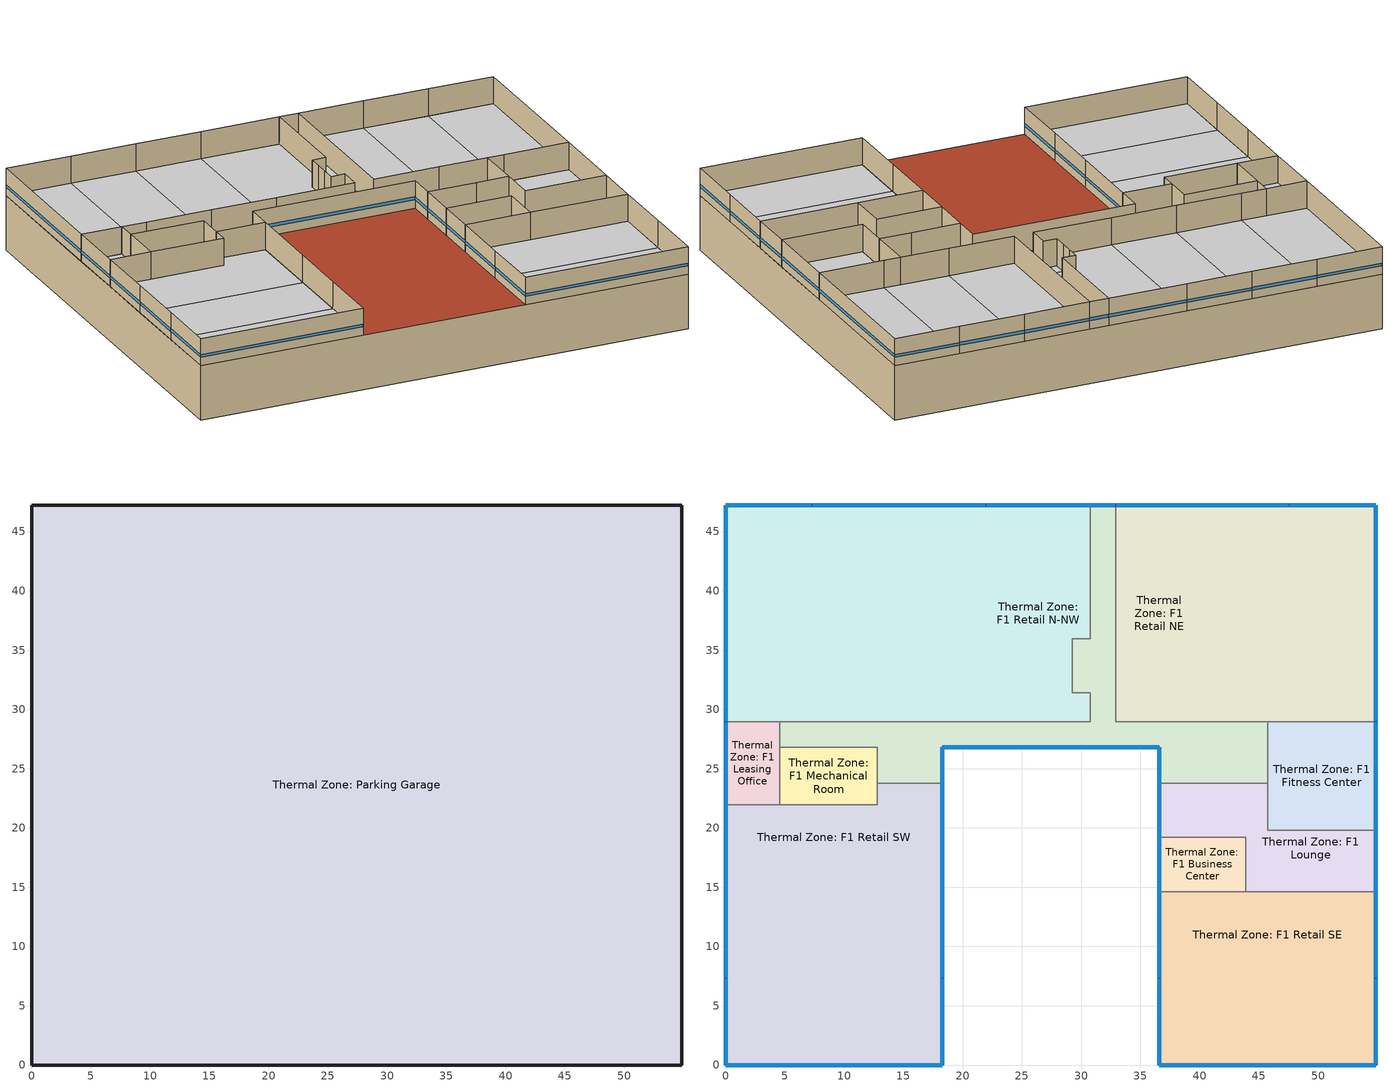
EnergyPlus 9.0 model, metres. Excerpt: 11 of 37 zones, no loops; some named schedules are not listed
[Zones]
Thermal Zone: Parking Garage
 floor ground (Surface 171 SlabOnOrBelowGradeF073): 54.86,47.24 54.86,0 0,0 0,47.24 z-6.1
 wall ground (Surface 172-uw BelowGradeWallC114): 0,0 54.86,0 z-6.1:0
 wall ground (Surface 173-uw BelowGradeWallC114): 0,47.24 0,0 z-6.1:0
 wall ground (Surface 174-uw BelowGradeWallC114): 54.86,47.24 0,47.24 z-6.1:0
 wall ground (Surface 175-uw BelowGradeWallC114): 54.86,0 54.86,47.24 z-6.1:0
 roof outside (Concrete Podium Roof): 36.58,0 36.58,26.82 18.29,26.82 18.29,0 z0
Thermal Zone: F1 Business Center
 floor to Thermal Zone: Parking Garage (OtherFloorU071): 43.89,19.2 43.89,14.63 36.58,14.63 36.58,19.2 z0
 wall outside (NonResConcreteExteriorWall): 36.58,19.2 36.58,14.63 z0:3.05
 wall to Thermal Zone: F1 Lounge (WoodFramedInteriorWallU099): 43.89,19.2 36.58,19.2 z0:3.05
 wall to Thermal Zone: F1 Corridor (WoodFramedInteriorWallU099): 43.89,14.63 43.89,19.2 36.58,19.2 z0:3.05
 wall to Thermal Zone: F1 Retail SE (WoodFramedInteriorWallU099): 36.58,14.63 43.89,14.63 z0:3.05
 window (Nonres Fixed Window): 36.58,19.18 36.58,14.66 z0.94:1.25
Thermal Zone: F1 Corridor
 floor to Thermal Zone: Parking Garage (OtherFloorU071): 30.78,32.92 30.78,31.39 29.26,31.39 29.26,32.92 z0; 30.78,34.44 30.78,32.92 29.26,32.92 29.26,34.44 z0; 30.78,35.97 30.78,34.44 29.26,34.44 29.26,35.97 z0; 32.92,47.24 32.92,28.96 45.72,28.96 45.72,23.77 42.06,23.77 42.06,26.82 4.57,26.82 4.57,28.96 30.78,28.96 30.78,47.24 z0; 18.29,26.82 18.29,23.77 12.8,23.77 12.8,26.82 z0; 42.06,26.82 42.06,23.77 36.58,23.77 36.58,26.82 z0
 wall outside (NonResConcreteExteriorWall): 32.92,47.24 30.78,47.24 / 18.29,23.77 18.29,26.82 36.58,26.82 36.58,23.77 z0:3.05
 wall to Thermal Zone: F1 Retail N-NW (WoodFramedInteriorWallU099): 30.78,47.24 30.78,35.97 29.26,35.97 29.26,34.44 29.26,32.92 29.26,31.39 30.78,31.39 30.78,28.96 21.95,28.96 14.63,28.96 7.32,28.96 4.57,28.96 z0:3.05
 wall to Thermal Zone: F1 Retail SW (WoodFramedInteriorWallU099): 12.8,23.77 18.29,23.77 z0:3.05
 wall to Thermal Zone: F1 Lounge (WoodFramedInteriorWallU099): 36.58,23.77 42.06,23.77 45.72,23.77 z0:3.05
 wall to Thermal Zone: F1 Mechanical Room (WoodFramedInteriorWallU099): 4.57,26.82 12.8,26.82 12.8,23.77 z0:3.05
 wall to Thermal Zone: F1 Leasing Office (WoodFramedInteriorWallU099): 4.57,28.96 4.57,26.82 z0:3.05
 wall to Thermal Zone: F1 Retail NE (WoodFramedInteriorWallU099): 45.72,28.96 40.23,28.96 32.92,28.96 32.92,47.24 z0:3.05
 wall to Thermal Zone: F1 Fitness Center (WoodFramedInteriorWallU099): 45.72,23.77 45.72,28.96 z0:3.05
 window (Nonres Fixed Window): 18.31,26.82 36.55,26.82 / 32.89,47.24 30.81,47.24 / 18.29,23.8 18.29,26.8 / 36.58,26.8 36.58,23.8 z0.94:1.25
Thermal Zone: F1 Fitness Center
 floor to Thermal Zone: Parking Garage (OtherFloorU071): 54.86,28.96 54.86,19.81 45.72,19.81 45.72,28.96 z0
 wall outside (NonResConcreteExteriorWall): 54.86,19.81 54.86,28.96 z0:3.05
 wall to Thermal Zone: F1 Lounge (WoodFramedInteriorWallU099): 45.72,23.77 45.72,19.81 54.86,19.81 z0:3.05
 wall to Thermal Zone: F1 Retail NE (WoodFramedInteriorWallU099): 54.86,28.96 47.55,28.96 45.72,28.96 z0:3.05
 window (Nonres Fixed Window): 54.86,19.84 54.86,28.93 z0.94:1.25
Thermal Zone: F1 Leasing Office
 floor to Thermal Zone: Parking Garage (OtherFloorU071): 4.57,28.96 4.57,21.95 0,21.95 0,28.96 z0
 wall outside (NonResConcreteExteriorWall): 0,28.96 0,21.95 z0:3.05
 wall to Thermal Zone: F1 Mechanical Room (WoodFramedInteriorWallU099): 4.57,21.95 4.57,26.82 z0:3.05
 wall to Thermal Zone: F1 Retail SW (WoodFramedInteriorWallU099): 0,21.95 4.57,21.95 z0:3.05
 wall to Thermal Zone: F1 Retail N-NW (WoodFramedInteriorWallU099): 4.57,28.96 0,28.96 z0:3.05
 window (Nonres Fixed Window): 0,28.93 0,21.97 z0.94:1.25
Thermal Zone: F1 Lounge
 floor to Thermal Zone: Parking Garage (OtherFloorU071): 45.72,23.77 45.72,19.81 54.86,19.81 54.86,14.63 43.89,14.63 43.89,19.2 36.58,19.2 36.58,23.77 42.06,23.77 z0
 wall outside (NonResConcreteExteriorWall): 36.58,23.77 36.58,19.2 / 54.86,14.63 54.86,19.81 z0:3.05
 wall to Thermal Zone: F1 Retail SE (WoodFramedInteriorWallU099): 43.89,14.63 54.86,14.63 z0:3.05
 window (Nonres Fixed Window): 36.58,23.75 36.58,19.23 / 54.86,14.66 54.86,19.79 z0.94:1.25
Thermal Zone: F1 Mechanical Room
 floor to Thermal Zone: Parking Garage (OtherFloorU071): 12.8,26.82 12.8,21.95 4.57,21.95 4.57,26.82 z0
 wall to Thermal Zone: F1 Retail SW (WoodFramedInteriorWallU099): 4.57,21.95 12.8,21.95 12.8,23.77 z0:3.05
Thermal Zone: F1 Retail N-NW
 floor to Thermal Zone: Parking Garage (OtherFloorU071): 7.32,47.24 7.32,28.96 0,28.96 0,47.24 z0; 14.63,47.24 14.63,28.96 7.32,28.96 7.32,47.24 z0; 21.95,47.24 21.95,28.96 14.63,28.96 14.63,47.24 z0; 30.78,47.24 30.78,35.97 29.26,35.97 29.26,31.39 30.78,31.39 30.78,28.96 21.95,28.96 21.95,47.24 z0
 wall outside (NonResConcreteExteriorWall): 30.78,47.24 21.95,47.24 14.63,47.24 7.32,47.24 0,47.24 0,28.96 z0:3.05
 window (Nonres Fixed Window): 0,47.22 0,28.98 / 7.29,47.24 0.03,47.24 / 14.61,47.24 7.34,47.24 / 21.92,47.24 14.66,47.24 / 30.76,47.24 21.97,47.24 z0.94:1.25
Thermal Zone: F1 Retail NE
 floor to Thermal Zone: Parking Garage (OtherFloorU071): 40.23,47.24 40.23,28.96 32.92,28.96 32.92,47.24 z0; 47.55,47.24 47.55,28.96 40.23,28.96 40.23,47.24 z0; 54.86,47.24 54.86,28.96 47.55,28.96 47.55,47.24 z0
 wall outside (NonResConcreteExteriorWall): 54.86,28.96 54.86,47.24 47.55,47.24 40.23,47.24 32.92,47.24 z0:3.05
 window (Nonres Fixed Window): 40.21,47.24 32.94,47.24 / 47.52,47.24 40.26,47.24 / 54.84,47.24 47.57,47.24 / 54.86,28.98 54.86,47.22 z0.94:1.25
Thermal Zone: F1 Retail SE
 floor to Thermal Zone: Parking Garage (OtherFloorU071): 54.86,14.63 54.86,7.32 36.58,7.32 36.58,14.63 z0; 54.86,7.32 54.86,0 36.58,0 36.58,7.32 z0
 wall outside (NonResConcreteExteriorWall): 36.58,14.63 36.58,7.32 36.58,0 54.86,0 54.86,7.32 54.86,14.63 z0:3.05
 window (Nonres Fixed Window): 36.6,0 54.84,0 / 36.58,7.29 36.58,0.03 / 54.86,7.34 54.86,14.61 / 36.58,14.61 36.58,7.34 / 54.86,0.03 54.86,7.29 z0.94:1.25
Thermal Zone: F1 Retail SW
 floor to Thermal Zone: Parking Garage (OtherFloorU071): 18.29,7.32 18.29,0 0,0 0,7.32 z0; 18.29,14.63 18.29,7.32 0,7.32 0,14.63 z0; 18.29,23.77 18.29,14.63 0,14.63 0,21.95 12.8,21.95 12.8,23.77 z0
 wall outside (NonResConcreteExteriorWall): 0,21.95 0,14.63 0,7.32 0,0 18.29,0 18.29,7.32 18.29,14.63 18.29,23.77 z0:3.05
 window (Nonres Fixed Window): 0,14.61 0,7.34 / 18.29,7.34 18.29,14.61 / 0,7.29 0,0.03 / 18.29,14.66 18.29,23.75 / 0,21.92 0,14.66 / 18.29,0.03 18.29,7.29 / 0.03,0 18.26,0 z0.94:1.25
[Building]
Building 1: North Axis {deg}=0; Solar Distribution=FullExterior; Maximum Number of Warmup Days=50
[Site:Location]
CA_OAKLAND-METRO-AP_USA Design_Conditions: Latitude {deg}=37.72; Longitude {deg}=-122.22; Time Zone {hr}=-8; Elevation {m}=25.908
[Site:WaterMainsTemperature]
Calculation Method=Schedule; Temperature Schedule=WaterMainCZ03
[SizingPeriod:DesignDay] Day of Month=21; Dry-Bulb Temperature Range Modifier Type=DefaultMultipliers; Barometric Pressure {Pa}=101013; Rain Indicator=No; Snow Indicator=No; Daylight Saving Time Indicator=No
Name | Month | Day Type | Maximum Dry-Bulb Temperature {C} | Daily Dry-Bulb Temperature Range {deltaC} | Humidity Condition Type | Wetbulb or DewPoint at Maximum Dry-Bulb {C} | Wind Speed {m/s} | Wind Direction {deg} | Solar Model Indicator | ASHRAE Clear Sky Optical Depth for Beam Irradiance (taub) | ASHRAE Clear Sky Optical Depth for Diffuse Irradiance (taud) | Sky Clearness
CA_OAKLAND-METRO-AP Ann Clg .4% Condns DB=>MWB | 9 | SummerDesignDay | 28.6 | 8.9 | Wetbulb | 17.9 | 4.9 | 310 | ASHRAETau | 0.348 | 2.454
CA_OAKLAND-METRO-AP Ann Clg .4% Condns DP=>MDB | 9 | SummerDesignDay | 20.7 | 8.9 | Dewpoint | 17 | 4.9 | 310 | ASHRAETau | 0.348 | 2.454
CA_OAKLAND-METRO-AP Ann Clg .4% Condns WB=>MDB | 9 | SummerDesignDay | 25.6 | 8.9 | Wetbulb | 19.2 | 4.9 | 310 | ASHRAETau | 0.348 | 2.454
CA_OAKLAND-METRO-AP Ann Htg 99.6% Condns DB | 1 | WinterDesignDay | 2.5 | 0 | Wetbulb | 2.5 | 1.7 | 50 | ASHRAEClearSky |  |  | 0
[Material]
Name | Roughness | Thickness {m} | Conductivity {W/m-K} | Density {kg/m3} | Specific Heat {J/kg-K} | Thermal Absorptance | Solar Absorptance | Visible Absorptance
Carpet - 3/4 in. | Smooth | 0.01905 | 0.0455183 | 288.332 | 1381.644 | 0.9 | 0.7 | 0.8
Compliance Insulation R0.20 | Smooth | 0.000810768 | 0.0230188 | 16.0185 | 1130.436 | 0.9 | 0.7 | 0.7
Compliance Insulation R0.50 | Smooth | 0.00202692 | 0.0230188 | 16.0185 | 1130.436 | 0.9 | 0.7 | 0.7
Compliance Insulation R1.00 | Smooth | 0.00405384 | 0.0230188 | 16.0185 | 1130.436 | 0.9 | 0.7 | 0.7
Compliance Insulation R2.15 | Smooth | 0.00871576 | 0.0230188 | 16.0185 | 1130.436 | 0.9 | 0.7 | 0.7
Compliance Insulation R6.00 | Smooth | 0.024323 | 0.0230188 | 16.0185 | 1130.436 | 0.9 | 0.7 | 0.7
Compliance Insulation R8.07 | Smooth | 0.0327144 | 0.0230188 | 16.0185 | 1130.436 | 0.9 | 0.7 | 0.7
Concrete - 140 lb/ft3 - 10 in. | Smooth | 0.254 | 1.9514 | 2239.06 | 921.096 | 0.9 | 0.7 | 0.8
Concrete - 140 lb/ft3 - 10 in. 1 | MediumRough | 0.254 | 1.9514 | 2239.06 | 921.096 | 0.9 | 0.7 | 0.8
Concrete - 140 lb/ft3 - 8 in. | Smooth | 0.2032 | 1.9514 | 2239.06 | 921.096 | 0.9 | 0.7 | 0.7
Gypsum Board - 1/2 in.; Gypsum Board - 1/2 in. 3 | MediumRough | 0.0127 | 0.158656 | 640.739 | 1130.436 | 0.9 | 0.7 | 0.8
Plywood - 5/8 in. | Smooth | 0.016002 | 0.11544 | 480.554 | 1884.06 | 0.9 | 0.7 | 0.7
Stone - 1 in. | MediumRough | 0.0254 | 1.80343 | 2239.06 | 921.096 | 0.85 | 0.92 | 0.85
Stucco - 7/8 in. | MediumRough | 0.022352 | 0.700948 | 1855.1 | 837.36 | 0.9 | 0.7 | 0.8
[Material:NoMass] Roughness=Smooth; Thermal Absorptance=0.9; Solar Absorptance=0.7; Visible Absorptance=0.7
Name | Thermal Resistance {m2-K/W}
WoodFrameWall16inOC R11.25 | 1.26865
WoodFraming16inOC | 0.149694
[WindowMaterial:SimpleGlazingSystem]
Nonres Fixed Window Material: U-Factor {W/m2-K}=2.04417; Solar Heat Gain Coefficient=0.25; Visible Transmittance=0.42
[Construction]
Concrete Podium Roof: Stone - 1 in., Concrete - 140 lb/ft3 - 10 in.
Nonres Fixed Window: Nonres Fixed Window Material
NonResConcreteExteriorWall: Stucco - 7/8 in., Concrete - 140 lb/ft3 - 8 in., Compliance Insulation R8.07, Compliance Insulation R0.20, Compliance Insulation R1.00, WoodFraming16inOC, Gypsum Board - 1/2 in. 3
OtherFloorU071: Concrete - 140 lb/ft3 - 10 in. 1, Compliance Insulation R6.00, Compliance Insulation R2.15, Compliance Insulation R0.50, Plywood - 5/8 in., Carpet - 3/4 in.
WoodFramedInteriorWallU099: Gypsum Board - 1/2 in., WoodFrameWall16inOC R11.25, Gypsum Board - 1/2 in.
[Construction:CfactorUndergroundWall] C-Factor {W/m2-K}=7.66566; Height {m}=6.096
Surface 172-uw BelowGradeWallC114; Surface 173-uw BelowGradeWallC114; Surface 174-uw BelowGradeWallC114; Surface 175-uw BelowGradeWallC114
[Construction:FfactorGroundFloor]
Surface 171 SlabOnOrBelowGradeF073: F-Factor {W/m-K}=1.26344; Area {m2}=2591.99; PerimeterExposed {m}=0
[Zone] Multiplier=1
Name | Part of Total Floor Area
Thermal Zone: F1 Business Center; Thermal Zone: F1 Fitness Center; Thermal Zone: F1 Leasing Office; Thermal Zone: F1 Lounge; Thermal Zone: F1 Mechanical Room; Thermal Zone: Parking Garage
Thermal Zone: F1 Corridor; Thermal Zone: F1 Retail N-NW; Thermal Zone: F1 Retail NE; Thermal Zone: F1 Retail SE; Thermal Zone: F1 Retail SW | Yes
[People] Fraction Radiant=0.3
Name | Zone or ZoneList | Number of People Schedule | Number of People Calculation Method | People per Zone Floor Area {person/m2} | Sensible Heat Fraction | Activity Level Schedule | Number of People
F1 Business Center People | Thermal Zone: F1 Business Center | RetailOccupancy | People/Area | 0.358815 | 0.6125 | F1 Business Center People Activity Level
F1 Corridor People | Thermal Zone: F1 Corridor | RetailOccupancy | People |  | 0.5 | F1 Corridor People Activity Level | 7.425
F1 Elevator Core People | Thermal Zone: F1 Corridor | RetailOccupancy | People |  | 0.5 | F1 Elevator Core People Activity Level | 0.0375
F1 Elevator N People | Thermal Zone: F1 Corridor | RetailOccupancy | People |  | 0.5 | F1 Elevator N People Activity Level | 0.0375
F1 Elevator S People | Thermal Zone: F1 Corridor | RetailOccupancy | People |  | 0.5 | F1 Elevator S People Activity Level | 0.0375
F1 Stairs E People | Thermal Zone: F1 Corridor | RetailOccupancy | People |  | 0.5 | F1 Stairs E People Activity Level | 0.9
F1 Stairs W People | Thermal Zone: F1 Corridor | RetailOccupancy | People |  | 0.5 | F1 Stairs W People Activity Level | 0.9
F1 Fitness Center People | Thermal Zone: F1 Fitness Center | RetailOccupancy | People/Area | 0.107639 | 0.225664 | F1 Fitness Center People Activity Level
F1 Leasing Office People | Thermal Zone: F1 Leasing Office | RetailOccupancy | People/Area | 0.0538196 | 0.555556 | F1 Leasing Office People Activity Level
F1 Lounge People | Thermal Zone: F1 Lounge | RetailOccupancy | People/Area | 0.358815 | 0.5 | F1 Lounge People Activity Level
F1 Mechanical Room People | Thermal Zone: F1 Mechanical Room | RetailOccupancy | People/Area | 0.0161459 | 0.5 | F1 Mechanical Room People Activity Level
F1 Retail N Core People | Thermal Zone: F1 Retail N-NW | RetailOccupancy | People |  | 0.555556 | F1 Retail N Core People Activity Level | 13.8778
F1 Retail NW Inner Core People | Thermal Zone: F1 Retail N-NW | RetailOccupancy | People |  | 0.555556 | F1 Retail NW Inner Core People Activity Level | 12.0024
F1 Retail NW Outer Core People | Thermal Zone: F1 Retail N-NW | RetailOccupancy | People |  | 0.555556 | F1 Retail NW Outer Core People Activity Level | 12.0024
F1 Retail NW Outer People | Thermal Zone: F1 Retail N-NW | RetailOccupancy | People |  | 0.555556 | F1 Retail NW Outer People Activity Level | 12.0024
F1 Retail NE Core People | Thermal Zone: F1 Retail NE | RetailOccupancy | People |  | 0.555556 | F1 Retail NE Core People Activity Level | 12.0024
F1 Retail NE Inner People | Thermal Zone: F1 Retail NE | RetailOccupancy | People |  | 0.555556 | F1 Retail NE Inner People Activity Level | 12.0024
F1 Retail NE Outer People | Thermal Zone: F1 Retail NE | RetailOccupancy | People |  | 0.555556 | F1 Retail NE Outer People Activity Level | 12.0024
F1 Retail SE Bottom People | Thermal Zone: F1 Retail SE | RetailOccupancy | People |  | 0.555556 | F1 Retail SE Bottom People Activity Level | 12.0024
F1 Retail SE Top People | Thermal Zone: F1 Retail SE | RetailOccupancy | People |  | 0.555556 | F1 Retail SE Top People Activity Level | 12.0024
F1 Retail SW Bottom People | Thermal Zone: F1 Retail SW | RetailOccupancy | People |  | 0.555556 | F1 Retail SW Bottom People Activity Level | 12.0024
F1 Retail SW Core People | Thermal Zone: F1 Retail SW | RetailOccupancy | People |  | 0.555556 | F1 Retail SW Core People Activity Level | 12.0024
F1 Retail SW Top People | Thermal Zone: F1 Retail SW | RetailOccupancy | People |  | 0.555556 | F1 Retail SW Top People Activity Level | 12.90258
Parking Garage People | Thermal Zone: Parking Garage | ParkingOccupancy | People/Area | 0.0269098 | 0.555556 | Parking Garage People Activity Level
[Lights] Return Air Fraction=0; Fraction Radiant=0.58; Fraction Replaceable=1
Name | Zone or ZoneList | Schedule | Design Level Calculation Method | Watts per Zone Floor Area {W/m2} | Lighting Level {W}
F1 Business Center Regulated Lights | Thermal Zone: F1 Business Center | RetailLights | Watts/Area | 5.81251
F1 Corridor Regulated Lights | Thermal Zone: F1 Corridor | RetailLights | LightingLevel |  | 594
F1 Elevator Core Regulated Lights; F1 Elevator N Regulated Lights; F1 Elevator S Regulated Lights | Thermal Zone: F1 Corridor | RetailLights | LightingLevel |  | 9
F1 Stairs E Regulated Lights; F1 Stairs W Regulated Lights | Thermal Zone: F1 Corridor | RetailLights | LightingLevel |  | 108
F1 Fitness Center Regulated Lights | Thermal Zone: F1 Fitness Center | RetailLights | Watts/Area | 4.84376
F1 Leasing Office Regulated Lights | Thermal Zone: F1 Leasing Office | RetailLights | Watts/Area | 5.81251
F1 Lounge Regulated Lights | Thermal Zone: F1 Lounge | RetailLights | Watts/Area | 5.32814
F1 Mechanical Room Regulated Lights | Thermal Zone: F1 Mechanical Room | RetailLights | Watts/Area | 3.87501
F1 Retail N Core Regulated Lights | Thermal Zone: F1 Retail N-NW | RetailLights | LightingLevel |  | 1423.575
F1 Retail NW Inner Core Regulated Lights; F1 Retail NW Outer Core Regulated Lights; F1 Retail NW Outer Regulated Lights | Thermal Zone: F1 Retail N-NW | RetailLights | LightingLevel |  | 1231.2
F1 Retail NE Core Regulated Lights; F1 Retail NE Inner Regulated Lights; F1 Retail NE Outer Regulated Lights | Thermal Zone: F1 Retail NE | RetailLights | LightingLevel |  | 1231.2
F1 Retail SE Bottom Regulated Lights; F1 Retail SE Top Regulated Lights | Thermal Zone: F1 Retail SE | RetailLights | LightingLevel |  | 1231.2
F1 Retail SW Bottom Regulated Lights; F1 Retail SW Core Regulated Lights | Thermal Zone: F1 Retail SW | RetailLights | LightingLevel |  | 1231.2
F1 Retail SW Top Regulated Lights | Thermal Zone: F1 Retail SW | RetailLights | LightingLevel |  | 1323.54
Parking Garage Regulated Lights | Thermal Zone: Parking Garage | ParkingLights | Watts/Area | 1.07639
[ElectricEquipment] Schedule=RetailReceptacle; Fraction Latent=0; Fraction Radiant=0.2; Fraction Lost=0
Name | Zone or ZoneList | Design Level Calculation Method | Watts per Zone Floor Area {W/m2} | Design Level {W}
F1 Business Center Recepticle Loads | Thermal Zone: F1 Business Center | Watts/Area | 10.7639
F1 Elevator Core Recepticle Loads; F1 Elevator N Recepticle Loads; F1 Elevator S Recepticle Loads | Thermal Zone: F1 Corridor | EquipmentLevel |  | 75
F1 Fitness Center Recepticle Loads | Thermal Zone: F1 Fitness Center | Watts/Area | 5.38196
F1 Leasing Office Recepticle Loads | Thermal Zone: F1 Leasing Office | Watts/Area | 16.1459
F1 Lounge Recepticle Loads | Thermal Zone: F1 Lounge | Watts/Area | 10.7639
F1 Mechanical Room Recepticle Loads | Thermal Zone: F1 Mechanical Room | Watts/Area | 32.2917
F1 Retail N Core Recepticle Loads | Thermal Zone: F1 Retail N-NW | EquipmentLevel |  | 1665
F1 Retail NW Inner Core Recepticle Loads; F1 Retail NW Outer Core Recepticle Loads; F1 Retail NW Outer Recepticle Loads | Thermal Zone: F1 Retail N-NW | EquipmentLevel |  | 1440
F1 Retail NE Core Recepticle Loads; F1 Retail NE Inner Recepticle Loads; F1 Retail NE Outer Recepticle Loads | Thermal Zone: F1 Retail NE | EquipmentLevel |  | 1440
F1 Retail SE Bottom Recepticle Loads; F1 Retail SE Top Recepticle Loads | Thermal Zone: F1 Retail SE | EquipmentLevel |  | 1440
F1 Retail SW Bottom Recepticle Loads; F1 Retail SW Core Recepticle Loads | Thermal Zone: F1 Retail SW | EquipmentLevel |  | 1440
F1 Retail SW Top Recepticle Loads | Thermal Zone: F1 Retail SW | EquipmentLevel |  | 1548
[ZoneInfiltration:DesignFlowRate] Temperature Term Coefficient=0; Velocity Squared Term Coefficient=0
Name | Zone or ZoneList | Schedule | Design Flow Rate Calculation Method | Flow per Exterior Surface Area {m3/s-m2} | Constant Term Coefficient | Velocity Term Coefficient | Design Flow Rate {m3/s}
F1 Business Center Space Infiltration Design Flow Rate 1 | Thermal Zone: F1 Business Center | RetailInfiltration | Flow/ExteriorWallArea | 0.000227584 | 0 | 0.224052
F1 Corridor Space Infiltration Design Flow Rate 1 | Thermal Zone: F1 Corridor | RetailInfiltration | Flow/Zone |  | 0 | 0.224052 | 0.014166
F1 Elevator Core Space Infiltration Design Flow Rate 1; F1 Elevator N Space Infiltration Design Flow Rate 1; F1 Elevator S Space Infiltration Design Flow Rate 1 | Thermal Zone: F1 Corridor | On | Flow/Zone |  | 0 | 0.224052 | 0
F1 Stairs E Space Infiltration Design Flow Rate 1; F1 Stairs W Space Infiltration Design Flow Rate 1 | Thermal Zone: F1 Corridor | RetailInfiltration | Flow/Zone |  | 0 | 0.224052 | 0.00211432
F1 Fitness Center Space Infiltration Design Flow Rate 1 | Thermal Zone: F1 Fitness Center | RetailInfiltration | Flow/ExteriorWallArea | 0.000227584 | 0 | 0.224052
F1 Leasing Office Space Infiltration Design Flow Rate 1 | Thermal Zone: F1 Leasing Office | RetailInfiltration | Flow/ExteriorWallArea | 0.000227584 | 0 | 0.224052
F1 Lounge Space Infiltration Design Flow Rate 1 | Thermal Zone: F1 Lounge | RetailInfiltration | Flow/ExteriorWallArea | 0.000227584 | 0 | 0.224052
F1 Mechanical Room Space Infiltration Design Flow Rate 1 | Thermal Zone: F1 Mechanical Room | RetailInfiltration | Flow/ExteriorWallArea | 0.000227584 | 0 | 0.224052
F1 Retail N Core Space Infiltration Design Flow Rate 1 | Thermal Zone: F1 Retail N-NW | RetailInfiltration | Flow/Zone |  | 0 | 0.224052 | 0.00613154
F1 Retail NW Inner Core Space Infiltration Design Flow Rate 1; F1 Retail NW Outer Core Space Infiltration Design Flow Rate 1 | Thermal Zone: F1 Retail N-NW | RetailInfiltration | Flow/Zone |  | 0 | 0.224052 | 0.00507438
F1 Retail NW Outer Space Infiltration Design Flow Rate 1 | Thermal Zone: F1 Retail N-NW | RetailInfiltration | Flow/Zone |  | 0 | 0.224052 | 0.0177603
F1 Retail NE Core Space Infiltration Design Flow Rate 1; F1 Retail NE Inner Space Infiltration Design Flow Rate 1 | Thermal Zone: F1 Retail NE | RetailInfiltration | Flow/Zone |  | 0 | 0.224052 | 0.00507438
F1 Retail NE Outer Space Infiltration Design Flow Rate 1 | Thermal Zone: F1 Retail NE | RetailInfiltration | Flow/Zone |  | 0 | 0.224052 | 0.0177603
F1 Retail SE Bottom Space Infiltration Design Flow Rate 1 | Thermal Zone: F1 Retail SE | RetailInfiltration | Flow/Zone |  | 0 | 0.224052 | 0.0228347
F1 Retail SE Top Space Infiltration Design Flow Rate 1 | Thermal Zone: F1 Retail SE | RetailInfiltration | Flow/Zone |  | 0 | 0.224052 | 0.0101488
F1 Retail SW Bottom Space Infiltration Design Flow Rate 1 | Thermal Zone: F1 Retail SW | RetailInfiltration | Flow/Zone |  | 0 | 0.224052 | 0.0228347
F1 Retail SW Core Space Infiltration Design Flow Rate 1 | Thermal Zone: F1 Retail SW | RetailInfiltration | Flow/Zone |  | 0 | 0.224052 | 0.0101488
F1 Retail SW Top Space Infiltration Design Flow Rate 1 | Thermal Zone: F1 Retail SW | RetailInfiltration | Flow/Zone |  | 0 | 0.224052 | 0.0114174
Parking Garage Space Infiltration Design Flow Rate 1 | Thermal Zone: Parking Garage | On | Flow/ExteriorWallArea | 0.000227584 | 0 | 0.224052
Parking Garage Space Infiltration Design Flow Rate 2 | Thermal Zone: Parking Garage | ParkingHVACAvail | Flow/Zone |  | 1 | 0 | 9.8755
[Zone equipment]
Thermal Zone: Parking Garage: Thermal Zone: Parking Garage PropExhFan
[Sizing:Zone]
Thermal Zone: Parking Garage: Zone Cooling Design Supply Air Temperature Input Method=SupplyAirTemperature; Zone Cooling Design Supply Air Temperature {C}=14; Zone Cooling Design Supply Air Temperature Difference {deltaC}=11.11; Zone Heating Design Supply Air Temperature Input Method=SupplyAirTemperature; Zone Heating Design Supply Air Temperature {C}=40; Zone Heating Design Supply Air Temperature Difference {deltaC}=11.11; Zone Cooling Design Supply Air Humidity Ratio {kgWater/kgDryAir}=0.0085; Zone Heating Design Supply Air Humidity Ratio {kgWater/kgDryAir}=0.008; Design Specification Outdoor Air Object=Thermal Zone: Parking Garage Design Specification Outdoor Air; Zone Heating Sizing Factor=1; Zone Cooling Sizing Factor=1; Cooling Design Air Flow Method=DesignDay; Cooling Design Air Flow Rate {m3/s}=0; Cooling Minimum Air Flow per Zone Floor Area {m3/s-m2}=0; Cooling Minimum Air Flow {m3/s}=0; Cooling Minimum Air Flow Fraction=0; Heating Design Air Flow Method=DesignDay; Heating Design Air Flow Rate {m3/s}=0; Heating Maximum Air Flow per Zone Floor Area {m3/s-m2}=0; Heating Maximum Air Flow {m3/s}=0; Heating Maximum Air Flow Fraction=0; Design Specification Zone Air Distribution Object=Thermal Zone: Parking Garage Design Spec Zone Air Dist; Account for Dedicated Outdoor Air System=No
[DesignSpecification:ZoneAirDistribution]
Thermal Zone: Parking Garage Design Spec Zone Air Dist: Zone Air Distribution Effectiveness in Cooling Mode=1; Zone Air Distribution Effectiveness in Heating Mode=1
[DesignSpecification:OutdoorAir]
Thermal Zone: Parking Garage Design Specification Outdoor Air: Outdoor Air Method=Maximum; Outdoor Air Flow per Person {m3/s-person}=0; Outdoor Air Flow per Zone Floor Area {m3/s-m2}=0; Outdoor Air Flow per Zone {m3/s}=0; Outdoor Air Flow Air Changes per Hour {1/hr}=0
[InternalMass] Construction=WoodFramedInteriorWallU099
Name | Zone | Surface Area {m2}
Merged Surface 161 - Surface 161 Reversed; Merged Surface 163 - Surface 163 Reversed; Merged Surface 53 - Surface 53 Reversed; Merged Surface 54 - Surface 54 Reversed | Thermal Zone: F1 Corridor | 4.645152
Merged Surface 41 - Surface 41 Reversed | Thermal Zone: F1 Corridor | 9.290304
Merged Surface 44 - Surface 44 Reversed | Thermal Zone: F1 Corridor | 16.7225
Merged Surface 52 - Surface 52 Reversed | Thermal Zone: F1 Corridor | 4.64515
Merged Surface 107 - Surface 107 Reversed; Merged Surface 118 - Surface 118 Reversed; Merged Surface 127 - Surface 127 Reversed | Thermal Zone: F1 Retail N-NW | 55.7418
Merged Surface 143 - Surface 143 Reversed; Merged Surface 145 - Surface 145 Reversed | Thermal Zone: F1 Retail NE | 55.7418
Merged Surface 8 - Surface 8 Reversed | Thermal Zone: F1 Retail SE | 55.7418
Merged Surface 16 - Surface 16 Reversed; Merged Surface 3 - Surface 3 Reversed | Thermal Zone: F1 Retail SW | 55.7418
[Daylighting:Controls] Lighting Control Type=Continuous; Minimum Input Power Fraction for Continuous or ContinuousOff Dimming Control=0.2; Minimum Light Output Fraction for Continuous or ContinuousOff Dimming Control=0.2; Glare Calculation Azimuth Angle of View Direction Clockwise from Zone y-Axis {deg}=0
Name | Zone | Glare Calculation Daylighting Reference Point | Daylighting Reference Point Name 1 | Fraction of Zone Controlled by Reference Point 1 | Illuminance Setpoint at Reference Point 1 {lux} | Daylighting Reference Point Name 2 | Fraction of Zone Controlled by Reference Point 2 | Illuminance Setpoint at Reference Point 2 {lux}
Thermal Zone: F1 Corridor DaylightingControls | Thermal Zone: F1 Corridor | Daylighting Control 1 | Daylighting Control 1 | 0.138527 | 112.5 | Daylighting Control 2 | 0.106654 | 150
Thermal Zone: F1 Retail N-NW DaylightingControls | Thermal Zone: F1 Retail N-NW | Daylighting Control 3 | Daylighting Control 3 | 0.054524 | 825 | Daylighting Control 4 | 0.0490625 | 1100
Thermal Zone: F1 Retail NE DaylightingControls | Thermal Zone: F1 Retail NE | Daylighting Control 5 | Daylighting Control 5 | 0.0755385 | 825 | Daylighting Control 6 | 0.067972 | 1100
Thermal Zone: F1 Retail SE DaylightingControls | Thermal Zone: F1 Retail SE | Daylighting Control 7 | Daylighting Control 7 | 0.209602 | 825 | Daylighting Control 8 | 0.187596 | 1100
Thermal Zone: F1 Retail SW DaylightingControls | Thermal Zone: F1 Retail SW | Daylighting Control 9 | Daylighting Control 9 | 0.186123 | 825 | Daylighting Control 10 | 0.172037 | 1100
[Schedule:Year]
RetailLights: RetailLightsWk, 1, 1, 12, 31
On: OnWk, 1, 1, 12, 31
ParkingLights: ParkingLightsWk, 1, 1, 12, 31
ParkingHVACAvail: ParkingHVACAvailWk, 1, 1, 12, 31
ParkingOccupancy: ParkingOccupancyWk, 1, 1, 12, 31
RetailInfiltration: RetailInfiltrationWk, 1, 1, 12, 31
RetailOccupancy: RetailOccupancyWk, 1, 1, 12, 31
RetailReceptacle: RetailReceptacleWk, 1, 1, 12, 31
WaterMainCZ03: WaterMainCZ03JanWk, 1, 1, 1, 31, WaterMainCZ03FebWk, 2, 1, 2, 28, WaterMainCZ03MarWk, 3, 1, 3, 31, WaterMainCZ03AprWk, 4, 1, 4, 30, WaterMainCZ03MayWk, 5, 1, 5, 31, WaterMainCZ03JunWk, 6, 1, 6, 30, WaterMainCZ03JulWk, 7, 1, 7, 31, WaterMainCZ03AugWk, 8, 1, 8, 31, WaterMainCZ03SepWk, 9, 1, 9, 30, WaterMainCZ03OctWk, 10, 1, 10, 31, WaterMainCZ03NovWk, 11, 1, 11, 30, WaterMainCZ03DecWk, 12, 1, 12, 31
F1 Business Center People Activity Level: F1 Business Center People Activity Level Week Rule - Jan1-Dec31, 1, 1, 12, 31
F1 Corridor People Activity Level: F1 Corridor People Activity Level Week Rule - Jan1-Dec31, 1, 1, 12, 31
F1 Elevator Core People Activity Level: F1 Elevator Core People Activity Level Week Rule - Jan1-Dec31, 1, 1, 12, 31
F1 Elevator N People Activity Level: F1 Elevator N People Activity Level Week Rule - Jan1-Dec31, 1, 1, 12, 31
F1 Elevator S People Activity Level: F1 Elevator S People Activity Level Week Rule - Jan1-Dec31, 1, 1, 12, 31
F1 Fitness Center People Activity Level: F1 Fitness Center People Activity Level Week Rule - Jan1-Dec31, 1, 1, 12, 31
F1 Leasing Office People Activity Level: F1 Leasing Office People Activity Level Week Rule - Jan1-Dec31, 1, 1, 12, 31
F1 Lounge People Activity Level: F1 Lounge People Activity Level Week Rule - Jan1-Dec31, 1, 1, 12, 31
F1 Mechanical Room People Activity Level: F1 Mechanical Room People Activity Level Week Rule - Jan1-Dec31, 1, 1, 12, 31
F1 Retail N Core People Activity Level: F1 Retail N Core People Activity Level Week Rule - Jan1-Dec31, 1, 1, 12, 31
F1 Retail NE Core People Activity Level: F1 Retail NE Core People Activity Level Week Rule - Jan1-Dec31, 1, 1, 12, 31
F1 Retail NE Inner People Activity Level: F1 Retail NE Inner People Activity Level Week Rule - Jan1-Dec31, 1, 1, 12, 31
F1 Retail NE Outer People Activity Level: F1 Retail NE Outer People Activity Level Week Rule - Jan1-Dec31, 1, 1, 12, 31
F1 Retail NW Inner Core People Activity Level: F1 Retail NW Inner Core People Activity Level Week Rule - Jan1-Dec31, 1, 1, 12, 31
F1 Retail NW Outer Core People Activity Level: F1 Retail NW Outer Core People Activity Level Week Rule - Jan1-Dec31, 1, 1, 12, 31
F1 Retail NW Outer People Activity Level: F1 Retail NW Outer People Activity Level Week Rule - Jan1-Dec31, 1, 1, 12, 31
F1 Retail SE Bottom People Activity Level: F1 Retail SE Bottom People Activity Level Week Rule - Jan1-Dec31, 1, 1, 12, 31
F1 Retail SE Top People Activity Level: F1 Retail SE Top People Activity Level Week Rule - Jan1-Dec31, 1, 1, 12, 31
F1 Retail SW Bottom People Activity Level: F1 Retail SW Bottom People Activity Level Week Rule - Jan1-Dec31, 1, 1, 12, 31
F1 Retail SW Core People Activity Level: F1 Retail SW Core People Activity Level Week Rule - Jan1-Dec31, 1, 1, 12, 31
F1 Retail SW Top People Activity Level: F1 Retail SW Top People Activity Level Week Rule - Jan1-Dec31, 1, 1, 12, 31
F1 Stairs E People Activity Level: F1 Stairs E People Activity Level Week Rule - Jan1-Dec31, 1, 1, 12, 31
F1 Stairs W People Activity Level: F1 Stairs W People Activity Level Week Rule - Jan1-Dec31, 1, 1, 12, 31
Parking Garage People Activity Level: Parking Garage People Activity Level Week Rule - Jan1-Dec31, 1, 1, 12, 31
[Schedule:Week:Daily]
RetailOccupancyWk: RetailOccupancySun, RetailOccupancyWD, RetailOccupancyWD, RetailOccupancyWD, RetailOccupancyWD, RetailOccupancyWD, RetailOccupancySat, RetailOccupancySun, OnDay, OffDay, RetailOccupancySun, RetailOccupancySun
WaterMainCZ03AprWk: WaterMainCZ03Apr, WaterMainCZ03Apr, WaterMainCZ03Apr, WaterMainCZ03Apr, WaterMainCZ03Apr, WaterMainCZ03Apr, WaterMainCZ03Apr, WaterMainCZ03Apr, WaterMainCZ03Apr, WaterMainCZ03Apr, WaterMainCZ03Apr, WaterMainCZ03Apr
WaterMainCZ03AugWk: WaterMainCZ03Aug, WaterMainCZ03Aug, WaterMainCZ03Aug, WaterMainCZ03Aug, WaterMainCZ03Aug, WaterMainCZ03Aug, WaterMainCZ03Aug, WaterMainCZ03Aug, WaterMainCZ03Aug, WaterMainCZ03Aug, WaterMainCZ03Aug, WaterMainCZ03Aug
WaterMainCZ03DecWk: WaterMainCZ03Dec, WaterMainCZ03Dec, WaterMainCZ03Dec, WaterMainCZ03Dec, WaterMainCZ03Dec, WaterMainCZ03Dec, WaterMainCZ03Dec, WaterMainCZ03Dec, WaterMainCZ03Dec, WaterMainCZ03Dec, WaterMainCZ03Dec, WaterMainCZ03Dec
WaterMainCZ03FebWk: WaterMainCZ03Feb, WaterMainCZ03Feb, WaterMainCZ03Feb, WaterMainCZ03Feb, WaterMainCZ03Feb, WaterMainCZ03Feb, WaterMainCZ03Feb, WaterMainCZ03Feb, WaterMainCZ03Feb, WaterMainCZ03Feb, WaterMainCZ03Feb, WaterMainCZ03Feb
WaterMainCZ03JanWk: WaterMainCZ03Jan, WaterMainCZ03Jan, WaterMainCZ03Jan, WaterMainCZ03Jan, WaterMainCZ03Jan, WaterMainCZ03Jan, WaterMainCZ03Jan, WaterMainCZ03Jan, WaterMainCZ03Jan, WaterMainCZ03Jan, WaterMainCZ03Jan, WaterMainCZ03Jan
WaterMainCZ03JulWk: WaterMainCZ03Jul, WaterMainCZ03Jul, WaterMainCZ03Jul, WaterMainCZ03Jul, WaterMainCZ03Jul, WaterMainCZ03Jul, WaterMainCZ03Jul, WaterMainCZ03Jul, WaterMainCZ03Jul, WaterMainCZ03Jul, WaterMainCZ03Jul, WaterMainCZ03Jul
WaterMainCZ03JunWk: WaterMainCZ03Jun, WaterMainCZ03Jun, WaterMainCZ03Jun, WaterMainCZ03Jun, WaterMainCZ03Jun, WaterMainCZ03Jun, WaterMainCZ03Jun, WaterMainCZ03Jun, WaterMainCZ03Jun, WaterMainCZ03Jun, WaterMainCZ03Jun, WaterMainCZ03Jun
WaterMainCZ03MarWk: WaterMainCZ03Mar, WaterMainCZ03Mar, WaterMainCZ03Mar, WaterMainCZ03Mar, WaterMainCZ03Mar, WaterMainCZ03Mar, WaterMainCZ03Mar, WaterMainCZ03Mar, WaterMainCZ03Mar, WaterMainCZ03Mar, WaterMainCZ03Mar, WaterMainCZ03Mar
WaterMainCZ03MayWk: WaterMainCZ03May, WaterMainCZ03May, WaterMainCZ03May, WaterMainCZ03May, WaterMainCZ03May, WaterMainCZ03May, WaterMainCZ03May, WaterMainCZ03May, WaterMainCZ03May, WaterMainCZ03May, WaterMainCZ03May, WaterMainCZ03May
WaterMainCZ03NovWk: WaterMainCZ03Nov, WaterMainCZ03Nov, WaterMainCZ03Nov, WaterMainCZ03Nov, WaterMainCZ03Nov, WaterMainCZ03Nov, WaterMainCZ03Nov, WaterMainCZ03Nov, WaterMainCZ03Nov, WaterMainCZ03Nov, WaterMainCZ03Nov, WaterMainCZ03Nov
WaterMainCZ03OctWk: WaterMainCZ03Oct, WaterMainCZ03Oct, WaterMainCZ03Oct, WaterMainCZ03Oct, WaterMainCZ03Oct, WaterMainCZ03Oct, WaterMainCZ03Oct, WaterMainCZ03Oct, WaterMainCZ03Oct, WaterMainCZ03Oct, WaterMainCZ03Oct, WaterMainCZ03Oct
WaterMainCZ03SepWk: WaterMainCZ03Sep, WaterMainCZ03Sep, WaterMainCZ03Sep, WaterMainCZ03Sep, WaterMainCZ03Sep, WaterMainCZ03Sep, WaterMainCZ03Sep, WaterMainCZ03Sep, WaterMainCZ03Sep, WaterMainCZ03Sep, WaterMainCZ03Sep, WaterMainCZ03Sep
F1 Business Center People Activity Level Week Rule - Jan1-Dec31: {4f689d01-14b4-42a2-bd4b-e4d56f7cf581}, {4f689d01-14b4-42a2-bd4b-e4d56f7cf581}, {4f689d01-14b4-42a2-bd4b-e4d56f7cf581}, {4f689d01-14b4-42a2-bd4b-e4d56f7cf581}, {4f689d01-14b4-42a2-bd4b-e4d56f7cf581}, {4f689d01-14b4-42a2-bd4b-e4d56f7cf581}, {4f689d01-14b4-42a2-bd4b-e4d56f7cf581}, {4f689d01-14b4-42a2-bd4b-e4d56f7cf581}, {4f689d01-14b4-42a2-bd4b-e4d56f7cf581}, {4f689d01-14b4-42a2-bd4b-e4d56f7cf581}, {4f689d01-14b4-42a2-bd4b-e4d56f7cf581}, {4f689d01-14b4-42a2-bd4b-e4d56f7cf581}
F1 Corridor People Activity Level Week Rule - Jan1-Dec31: {80a88ae8-e9c8-41ea-9b8b-1d8e805f1684}, {80a88ae8-e9c8-41ea-9b8b-1d8e805f1684}, {80a88ae8-e9c8-41ea-9b8b-1d8e805f1684}, {80a88ae8-e9c8-41ea-9b8b-1d8e805f1684}, {80a88ae8-e9c8-41ea-9b8b-1d8e805f1684}, {80a88ae8-e9c8-41ea-9b8b-1d8e805f1684}, {80a88ae8-e9c8-41ea-9b8b-1d8e805f1684}, {80a88ae8-e9c8-41ea-9b8b-1d8e805f1684}, {80a88ae8-e9c8-41ea-9b8b-1d8e805f1684}, {80a88ae8-e9c8-41ea-9b8b-1d8e805f1684}, {80a88ae8-e9c8-41ea-9b8b-1d8e805f1684}, {80a88ae8-e9c8-41ea-9b8b-1d8e805f1684}
F1 Elevator Core People Activity Level Week Rule - Jan1-Dec31: {b3481aee-ac3d-4c67-be66-aaa008a79c12}, {b3481aee-ac3d-4c67-be66-aaa008a79c12}, {b3481aee-ac3d-4c67-be66-aaa008a79c12}, {b3481aee-ac3d-4c67-be66-aaa008a79c12}, {b3481aee-ac3d-4c67-be66-aaa008a79c12}, {b3481aee-ac3d-4c67-be66-aaa008a79c12}, {b3481aee-ac3d-4c67-be66-aaa008a79c12}, {b3481aee-ac3d-4c67-be66-aaa008a79c12}, {b3481aee-ac3d-4c67-be66-aaa008a79c12}, {b3481aee-ac3d-4c67-be66-aaa008a79c12}, {b3481aee-ac3d-4c67-be66-aaa008a79c12}, {b3481aee-ac3d-4c67-be66-aaa008a79c12}
F1 Elevator N People Activity Level Week Rule - Jan1-Dec31: {fd58d7ca-93a1-4580-8763-9d96f912f391}, {fd58d7ca-93a1-4580-8763-9d96f912f391}, {fd58d7ca-93a1-4580-8763-9d96f912f391}, {fd58d7ca-93a1-4580-8763-9d96f912f391}, {fd58d7ca-93a1-4580-8763-9d96f912f391}, {fd58d7ca-93a1-4580-8763-9d96f912f391}, {fd58d7ca-93a1-4580-8763-9d96f912f391}, {fd58d7ca-93a1-4580-8763-9d96f912f391}, {fd58d7ca-93a1-4580-8763-9d96f912f391}, {fd58d7ca-93a1-4580-8763-9d96f912f391}, {fd58d7ca-93a1-4580-8763-9d96f912f391}, {fd58d7ca-93a1-4580-8763-9d96f912f391}
F1 Elevator S People Activity Level Week Rule - Jan1-Dec31: {6673e7a8-b2d1-4c64-97dd-19c977b0cd69}, {6673e7a8-b2d1-4c64-97dd-19c977b0cd69}, {6673e7a8-b2d1-4c64-97dd-19c977b0cd69}, {6673e7a8-b2d1-4c64-97dd-19c977b0cd69}, {6673e7a8-b2d1-4c64-97dd-19c977b0cd69}, {6673e7a8-b2d1-4c64-97dd-19c977b0cd69}, {6673e7a8-b2d1-4c64-97dd-19c977b0cd69}, {6673e7a8-b2d1-4c64-97dd-19c977b0cd69}, {6673e7a8-b2d1-4c64-97dd-19c977b0cd69}, {6673e7a8-b2d1-4c64-97dd-19c977b0cd69}, {6673e7a8-b2d1-4c64-97dd-19c977b0cd69}, {6673e7a8-b2d1-4c64-97dd-19c977b0cd69}
F1 Fitness Center People Activity Level Week Rule - Jan1-Dec31: {cd5734a0-0823-434d-86db-39329cb74d73}, {cd5734a0-0823-434d-86db-39329cb74d73}, {cd5734a0-0823-434d-86db-39329cb74d73}, {cd5734a0-0823-434d-86db-39329cb74d73}, {cd5734a0-0823-434d-86db-39329cb74d73}, {cd5734a0-0823-434d-86db-39329cb74d73}, {cd5734a0-0823-434d-86db-39329cb74d73}, {cd5734a0-0823-434d-86db-39329cb74d73}, {cd5734a0-0823-434d-86db-39329cb74d73}, {cd5734a0-0823-434d-86db-39329cb74d73}, {cd5734a0-0823-434d-86db-39329cb74d73}, {cd5734a0-0823-434d-86db-39329cb74d73}
F1 Leasing Office People Activity Level Week Rule - Jan1-Dec31: {b5ef3f9d-fdc5-4a40-a051-251f90bd5f3d}, {b5ef3f9d-fdc5-4a40-a051-251f90bd5f3d}, {b5ef3f9d-fdc5-4a40-a051-251f90bd5f3d}, {b5ef3f9d-fdc5-4a40-a051-251f90bd5f3d}, {b5ef3f9d-fdc5-4a40-a051-251f90bd5f3d}, {b5ef3f9d-fdc5-4a40-a051-251f90bd5f3d}, {b5ef3f9d-fdc5-4a40-a051-251f90bd5f3d}, {b5ef3f9d-fdc5-4a40-a051-251f90bd5f3d}, {b5ef3f9d-fdc5-4a40-a051-251f90bd5f3d}, {b5ef3f9d-fdc5-4a40-a051-251f90bd5f3d}, {b5ef3f9d-fdc5-4a40-a051-251f90bd5f3d}, {b5ef3f9d-fdc5-4a40-a051-251f90bd5f3d}
F1 Lounge People Activity Level Week Rule - Jan1-Dec31: {5bf12c2f-c7f4-40e6-ba48-531599e7f321}, {5bf12c2f-c7f4-40e6-ba48-531599e7f321}, {5bf12c2f-c7f4-40e6-ba48-531599e7f321}, {5bf12c2f-c7f4-40e6-ba48-531599e7f321}, {5bf12c2f-c7f4-40e6-ba48-531599e7f321}, {5bf12c2f-c7f4-40e6-ba48-531599e7f321}, {5bf12c2f-c7f4-40e6-ba48-531599e7f321}, {5bf12c2f-c7f4-40e6-ba48-531599e7f321}, {5bf12c2f-c7f4-40e6-ba48-531599e7f321}, {5bf12c2f-c7f4-40e6-ba48-531599e7f321}, {5bf12c2f-c7f4-40e6-ba48-531599e7f321}, {5bf12c2f-c7f4-40e6-ba48-531599e7f321}
F1 Mechanical Room People Activity Level Week Rule - Jan1-Dec31: {121842be-fa2c-4408-995d-b226d4b536e9}, {121842be-fa2c-4408-995d-b226d4b536e9}, {121842be-fa2c-4408-995d-b226d4b536e9}, {121842be-fa2c-4408-995d-b226d4b536e9}, {121842be-fa2c-4408-995d-b226d4b536e9}, {121842be-fa2c-4408-995d-b226d4b536e9}, {121842be-fa2c-4408-995d-b226d4b536e9}, {121842be-fa2c-4408-995d-b226d4b536e9}, {121842be-fa2c-4408-995d-b226d4b536e9}, {121842be-fa2c-4408-995d-b226d4b536e9}, {121842be-fa2c-4408-995d-b226d4b536e9}, {121842be-fa2c-4408-995d-b226d4b536e9}
F1 Retail N Core People Activity Level Week Rule - Jan1-Dec31: {9d5aaedd-5bbf-447d-9022-8282e8a18513}, {9d5aaedd-5bbf-447d-9022-8282e8a18513}, {9d5aaedd-5bbf-447d-9022-8282e8a18513}, {9d5aaedd-5bbf-447d-9022-8282e8a18513}, {9d5aaedd-5bbf-447d-9022-8282e8a18513}, {9d5aaedd-5bbf-447d-9022-8282e8a18513}, {9d5aaedd-5bbf-447d-9022-8282e8a18513}, {9d5aaedd-5bbf-447d-9022-8282e8a18513}, {9d5aaedd-5bbf-447d-9022-8282e8a18513}, {9d5aaedd-5bbf-447d-9022-8282e8a18513}, {9d5aaedd-5bbf-447d-9022-8282e8a18513}, {9d5aaedd-5bbf-447d-9022-8282e8a18513}
F1 Retail NE Core People Activity Level Week Rule - Jan1-Dec31: {f83e5a74-2c07-479d-be36-23bf875cb1a5}, {f83e5a74-2c07-479d-be36-23bf875cb1a5}, {f83e5a74-2c07-479d-be36-23bf875cb1a5}, {f83e5a74-2c07-479d-be36-23bf875cb1a5}, {f83e5a74-2c07-479d-be36-23bf875cb1a5}, {f83e5a74-2c07-479d-be36-23bf875cb1a5}, {f83e5a74-2c07-479d-be36-23bf875cb1a5}, {f83e5a74-2c07-479d-be36-23bf875cb1a5}, {f83e5a74-2c07-479d-be36-23bf875cb1a5}, {f83e5a74-2c07-479d-be36-23bf875cb1a5}, {f83e5a74-2c07-479d-be36-23bf875cb1a5}, {f83e5a74-2c07-479d-be36-23bf875cb1a5}
F1 Retail NE Inner People Activity Level Week Rule - Jan1-Dec31: {fca2d97f-caea-43d6-a9e0-39e25e82a66e}, {fca2d97f-caea-43d6-a9e0-39e25e82a66e}, {fca2d97f-caea-43d6-a9e0-39e25e82a66e}, {fca2d97f-caea-43d6-a9e0-39e25e82a66e}, {fca2d97f-caea-43d6-a9e0-39e25e82a66e}, {fca2d97f-caea-43d6-a9e0-39e25e82a66e}, {fca2d97f-caea-43d6-a9e0-39e25e82a66e}, {fca2d97f-caea-43d6-a9e0-39e25e82a66e}, {fca2d97f-caea-43d6-a9e0-39e25e82a66e}, {fca2d97f-caea-43d6-a9e0-39e25e82a66e}, {fca2d97f-caea-43d6-a9e0-39e25e82a66e}, {fca2d97f-caea-43d6-a9e0-39e25e82a66e}
F1 Retail NE Outer People Activity Level Week Rule - Jan1-Dec31: {23a1cab4-1801-4778-8e87-52c73efafa54}, {23a1cab4-1801-4778-8e87-52c73efafa54}, {23a1cab4-1801-4778-8e87-52c73efafa54}, {23a1cab4-1801-4778-8e87-52c73efafa54}, {23a1cab4-1801-4778-8e87-52c73efafa54}, {23a1cab4-1801-4778-8e87-52c73efafa54}, {23a1cab4-1801-4778-8e87-52c73efafa54}, {23a1cab4-1801-4778-8e87-52c73efafa54}, {23a1cab4-1801-4778-8e87-52c73efafa54}, {23a1cab4-1801-4778-8e87-52c73efafa54}, {23a1cab4-1801-4778-8e87-52c73efafa54}, {23a1cab4-1801-4778-8e87-52c73efafa54}
F1 Retail NW Inner Core People Activity Level Week Rule - Jan1-Dec31: {9c0350d2-2e2d-4b8b-9a81-93ccad77b5ea}, {9c0350d2-2e2d-4b8b-9a81-93ccad77b5ea}, {9c0350d2-2e2d-4b8b-9a81-93ccad77b5ea}, {9c0350d2-2e2d-4b8b-9a81-93ccad77b5ea}, {9c0350d2-2e2d-4b8b-9a81-93ccad77b5ea}, {9c0350d2-2e2d-4b8b-9a81-93ccad77b5ea}, {9c0350d2-2e2d-4b8b-9a81-93ccad77b5ea}, {9c0350d2-2e2d-4b8b-9a81-93ccad77b5ea}, {9c0350d2-2e2d-4b8b-9a81-93ccad77b5ea}, {9c0350d2-2e2d-4b8b-9a81-93ccad77b5ea}, {9c0350d2-2e2d-4b8b-9a81-93ccad77b5ea}, {9c0350d2-2e2d-4b8b-9a81-93ccad77b5ea}
F1 Retail NW Outer Core People Activity Level Week Rule - Jan1-Dec31: {2bf4c993-ad93-480d-ad3b-cafec0427627}, {2bf4c993-ad93-480d-ad3b-cafec0427627}, {2bf4c993-ad93-480d-ad3b-cafec0427627}, {2bf4c993-ad93-480d-ad3b-cafec0427627}, {2bf4c993-ad93-480d-ad3b-cafec0427627}, {2bf4c993-ad93-480d-ad3b-cafec0427627}, {2bf4c993-ad93-480d-ad3b-cafec0427627}, {2bf4c993-ad93-480d-ad3b-cafec0427627}, {2bf4c993-ad93-480d-ad3b-cafec0427627}, {2bf4c993-ad93-480d-ad3b-cafec0427627}, {2bf4c993-ad93-480d-ad3b-cafec0427627}, {2bf4c993-ad93-480d-ad3b-cafec0427627}
F1 Retail NW Outer People Activity Level Week Rule - Jan1-Dec31: {b84de26e-3288-48b8-8ac9-ec3572ca5097}, {b84de26e-3288-48b8-8ac9-ec3572ca5097}, {b84de26e-3288-48b8-8ac9-ec3572ca5097}, {b84de26e-3288-48b8-8ac9-ec3572ca5097}, {b84de26e-3288-48b8-8ac9-ec3572ca5097}, {b84de26e-3288-48b8-8ac9-ec3572ca5097}, {b84de26e-3288-48b8-8ac9-ec3572ca5097}, {b84de26e-3288-48b8-8ac9-ec3572ca5097}, {b84de26e-3288-48b8-8ac9-ec3572ca5097}, {b84de26e-3288-48b8-8ac9-ec3572ca5097}, {b84de26e-3288-48b8-8ac9-ec3572ca5097}, {b84de26e-3288-48b8-8ac9-ec3572ca5097}
F1 Retail SE Bottom People Activity Level Week Rule - Jan1-Dec31: {e6c84c33-8988-452a-ae71-173ca85feb26}, {e6c84c33-8988-452a-ae71-173ca85feb26}, {e6c84c33-8988-452a-ae71-173ca85feb26}, {e6c84c33-8988-452a-ae71-173ca85feb26}, {e6c84c33-8988-452a-ae71-173ca85feb26}, {e6c84c33-8988-452a-ae71-173ca85feb26}, {e6c84c33-8988-452a-ae71-173ca85feb26}, {e6c84c33-8988-452a-ae71-173ca85feb26}, {e6c84c33-8988-452a-ae71-173ca85feb26}, {e6c84c33-8988-452a-ae71-173ca85feb26}, {e6c84c33-8988-452a-ae71-173ca85feb26}, {e6c84c33-8988-452a-ae71-173ca85feb26}
F1 Retail SE Top People Activity Level Week Rule - Jan1-Dec31: {4f9c463e-382e-41c7-971b-2c88b24f772d}, {4f9c463e-382e-41c7-971b-2c88b24f772d}, {4f9c463e-382e-41c7-971b-2c88b24f772d}, {4f9c463e-382e-41c7-971b-2c88b24f772d}, {4f9c463e-382e-41c7-971b-2c88b24f772d}, {4f9c463e-382e-41c7-971b-2c88b24f772d}, {4f9c463e-382e-41c7-971b-2c88b24f772d}, {4f9c463e-382e-41c7-971b-2c88b24f772d}, {4f9c463e-382e-41c7-971b-2c88b24f772d}, {4f9c463e-382e-41c7-971b-2c88b24f772d}, {4f9c463e-382e-41c7-971b-2c88b24f772d}, {4f9c463e-382e-41c7-971b-2c88b24f772d}
F1 Retail SW Bottom People Activity Level Week Rule - Jan1-Dec31: {07c854ed-1eec-4e23-a601-f878b0365233}, {07c854ed-1eec-4e23-a601-f878b0365233}, {07c854ed-1eec-4e23-a601-f878b0365233}, {07c854ed-1eec-4e23-a601-f878b0365233}, {07c854ed-1eec-4e23-a601-f878b0365233}, {07c854ed-1eec-4e23-a601-f878b0365233}, {07c854ed-1eec-4e23-a601-f878b0365233}, {07c854ed-1eec-4e23-a601-f878b0365233}, {07c854ed-1eec-4e23-a601-f878b0365233}, {07c854ed-1eec-4e23-a601-f878b0365233}, {07c854ed-1eec-4e23-a601-f878b0365233}, {07c854ed-1eec-4e23-a601-f878b0365233}
F1 Retail SW Core People Activity Level Week Rule - Jan1-Dec31: {5040a8bf-5994-4754-a273-613c48132ca3}, {5040a8bf-5994-4754-a273-613c48132ca3}, {5040a8bf-5994-4754-a273-613c48132ca3}, {5040a8bf-5994-4754-a273-613c48132ca3}, {5040a8bf-5994-4754-a273-613c48132ca3}, {5040a8bf-5994-4754-a273-613c48132ca3}, {5040a8bf-5994-4754-a273-613c48132ca3}, {5040a8bf-5994-4754-a273-613c48132ca3}, {5040a8bf-5994-4754-a273-613c48132ca3}, {5040a8bf-5994-4754-a273-613c48132ca3}, {5040a8bf-5994-4754-a273-613c48132ca3}, {5040a8bf-5994-4754-a273-613c48132ca3}
F1 Retail SW Top People Activity Level Week Rule - Jan1-Dec31: {439dae89-ee7b-40ce-a8dc-1242df223deb}, {439dae89-ee7b-40ce-a8dc-1242df223deb}, {439dae89-ee7b-40ce-a8dc-1242df223deb}, {439dae89-ee7b-40ce-a8dc-1242df223deb}, {439dae89-ee7b-40ce-a8dc-1242df223deb}, {439dae89-ee7b-40ce-a8dc-1242df223deb}, {439dae89-ee7b-40ce-a8dc-1242df223deb}, {439dae89-ee7b-40ce-a8dc-1242df223deb}, {439dae89-ee7b-40ce-a8dc-1242df223deb}, {439dae89-ee7b-40ce-a8dc-1242df223deb}, {439dae89-ee7b-40ce-a8dc-1242df223deb}, {439dae89-ee7b-40ce-a8dc-1242df223deb}
F1 Stairs E People Activity Level Week Rule - Jan1-Dec31: {4f46b2ba-4ac7-4133-ad9f-64c2c123a043}, {4f46b2ba-4ac7-4133-ad9f-64c2c123a043}, {4f46b2ba-4ac7-4133-ad9f-64c2c123a043}, {4f46b2ba-4ac7-4133-ad9f-64c2c123a043}, {4f46b2ba-4ac7-4133-ad9f-64c2c123a043}, {4f46b2ba-4ac7-4133-ad9f-64c2c123a043}, {4f46b2ba-4ac7-4133-ad9f-64c2c123a043}, {4f46b2ba-4ac7-4133-ad9f-64c2c123a043}, {4f46b2ba-4ac7-4133-ad9f-64c2c123a043}, {4f46b2ba-4ac7-4133-ad9f-64c2c123a043}, {4f46b2ba-4ac7-4133-ad9f-64c2c123a043}, {4f46b2ba-4ac7-4133-ad9f-64c2c123a043}
F1 Stairs W People Activity Level Week Rule - Jan1-Dec31: {35605fa3-7e93-4ec9-8940-9d52408f82c4}, {35605fa3-7e93-4ec9-8940-9d52408f82c4}, {35605fa3-7e93-4ec9-8940-9d52408f82c4}, {35605fa3-7e93-4ec9-8940-9d52408f82c4}, {35605fa3-7e93-4ec9-8940-9d52408f82c4}, {35605fa3-7e93-4ec9-8940-9d52408f82c4}, {35605fa3-7e93-4ec9-8940-9d52408f82c4}, {35605fa3-7e93-4ec9-8940-9d52408f82c4}, {35605fa3-7e93-4ec9-8940-9d52408f82c4}, {35605fa3-7e93-4ec9-8940-9d52408f82c4}, {35605fa3-7e93-4ec9-8940-9d52408f82c4}, {35605fa3-7e93-4ec9-8940-9d52408f82c4}
